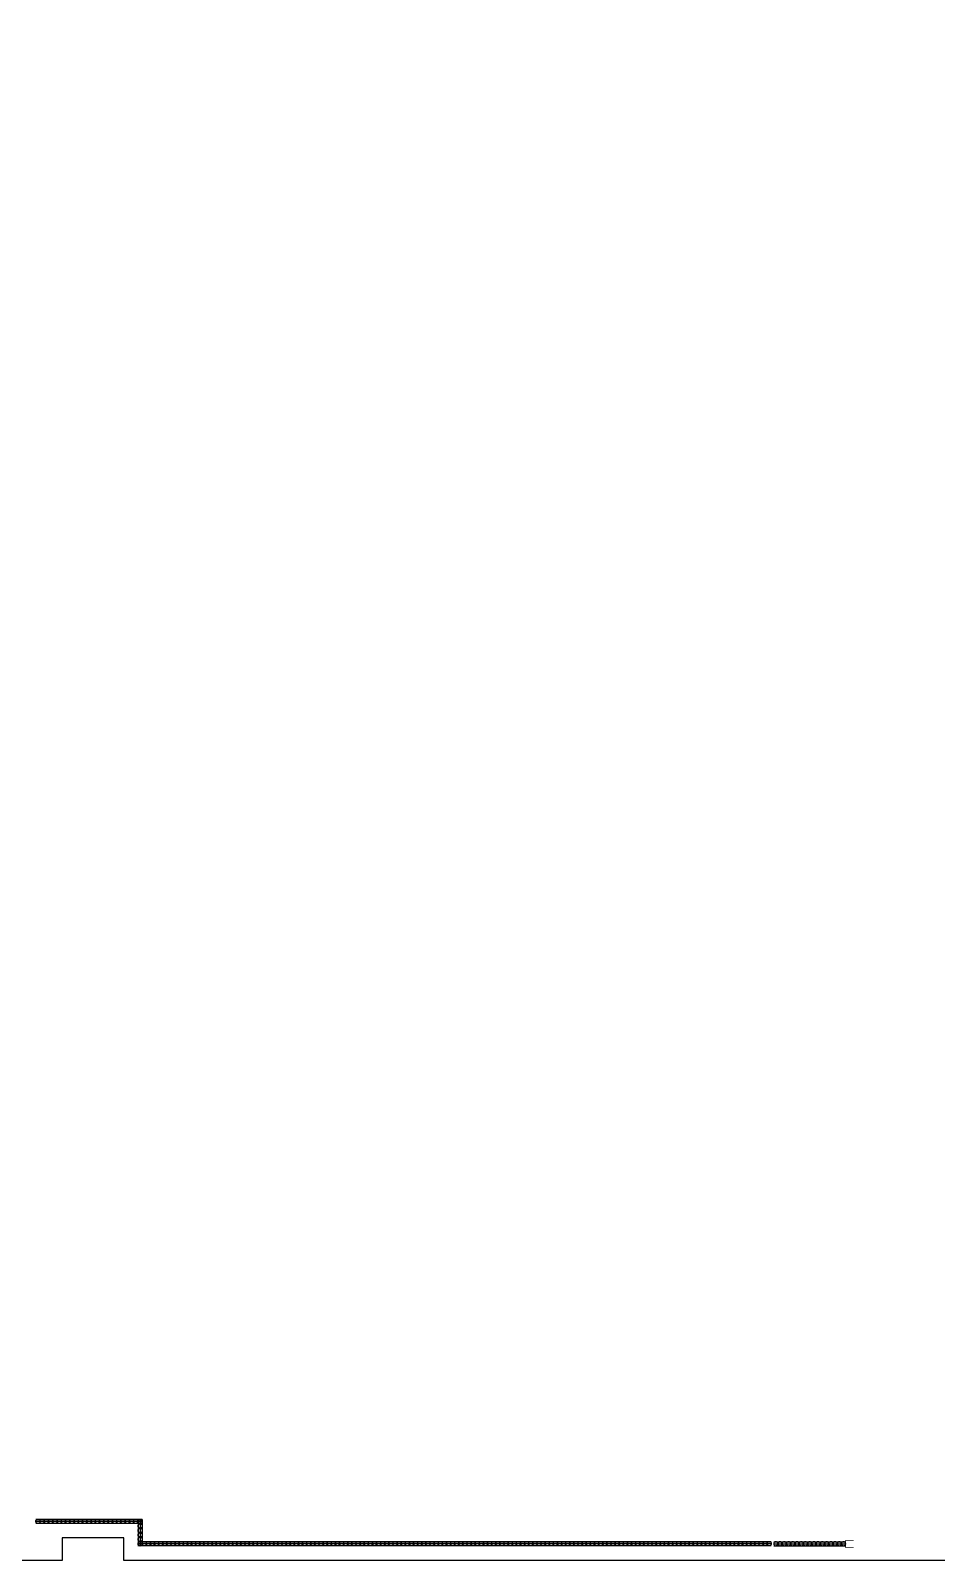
# Model space of a CAD drawing. Extents: x -1313754 to 847533, y 489853 to 941203.
# Drawn here: x -1281927 to -1259830, y 548220 to 585514 of the extents above; entities that cross this region are included whole.
import ezdxf

# ---------------------------------------------------------------- set-up
doc = ezdxf.new("R2010")
doc.units = 0
doc.header["$LTSCALE"] = 1000
doc.header["$MEASUREMENT"] = 0
doc.layers.get('Defpoints').update_dxf_attribs({"color": 210})
for name, color, linetype in [('A-HRAIL', 173, 'Continuous'), ('A-SFCE', 30, 'Continuous'), ('DIM_SYMB', 3, 'Continuous')]:
    doc.layers.add(name, color=color, linetype=linetype)

# ---------------------------------------------------------------- blocks, each defined once
blk = doc.blocks.new('234234werwer')
at = {"layer": 'Defpoints'}
blk.add_lwpolyline([(502400, -274600), (476900, -274600), (476900, -274050), (475400, -274050), (475400, -274600), (442800, -274600), (442800, -255437), (460333, -201400), (460333, -201400), (475400, -201400), (475400, -201950), (476900, -201950), (476900, -201400), (502400, -201400)], dxfattribs=at)
blk = doc.blocks.new('3333')
at = {"layer": 'A-SFCE', "const_width": 20}
blk.add_lwpolyline([(-227064, 766320), (-227064, 766510), (-227244, 766510), (-227244, 766320)], dxfattribs=at)
blk = doc.blocks.new('99平面图例外参$0$$LinePat$圆环')
for points in [[(0, 150), (300, 150)], [(0, 0), (300, 0)], [(0, -150), (300, -150)]]:
    blk.add_lwpolyline(points)
at = {"color": 0}
blk.add_circle((150, 0), 150, dxfattribs=at)
blk = doc.blocks.new('34242343243')
at = {"layer": 'A-HRAIL', "yscale": 0.3333333333333333, "zscale": 0.3333333333333333}
for p, xscale, rotation in [((-281696, 549170), 0.3461333288391431, 180), ((-281593, 549170), 0.3461333288391431, 180), ((-281489, 549170), 0.3461333288391431, 180), ((-281385, 549170), 0.3461333288391431, 180), ((-281281, 549170), 0.3461333288391431, 180), ((-281177, 549170), 0.3461333288391431, 180), ((-281073, 549170), 0.3461333288391431, 180), ((-280969, 549170), 0.3461333288391431, 180), ((-280866, 549170), 0.3461333288391431, 180), ((-280762, 549170), 0.3461333288391431, 180), ((-280658, 549170), 0.3461333288391431, 180), ((-280554, 549170), 0.3461333288391431, 180), ((-280450, 549170), 0.3461333288391431, 180), ((-280346, 549170), 0.3461333288391431, 180), ((-280243, 549170), 0.3461333288391431, 180), ((-280139, 549170), 0.3461333288391431, 180), ((-280035, 549170), 0.3461333288391431, 180), ((-279931, 549170), 0.3461333288391431, 180), ((-279827, 549170), 0.3461333288391431, 180), ((-279723, 549170), 0.3461333288391431, 180), ((-279620, 549170), 0.3461333288391431, 180), ((-279516, 549170), 0.3461333288391431, 180), ((-279412, 549170), 0.3461333288391431, 180), ((-279308, 549170), 0.3461333288391431, 180), ((-279204, 549170), 0.3461333288391431, 180), ((-279254, 549220), 0.3611111227129974, 270), ((-279254, 549112), 0.3611111227129974, 270), ((-279254, 549003), 0.3611111227129974, 270), ((-279254, 548895), 0.3611111227129974, 270), ((-279254, 548787), 0.3611111227129974, 270), ((-279254, 548678), 0.3611111227129974, 270), ((-279204, 548626), 0.3343290048952741, 180.0000000002034), ((-279104, 548626), 0.3343290048952741, 180.0000000002034), ((-279003, 548626), 0.3343290048952741, 180.0000000002034), ((-278903, 548626), 0.3343290048952741, 180.0000000002034), ((-278803, 548626), 0.3343290048952741, 180.0000000002034), ((-278702, 548626), 0.3343290048952741, 180.0000000002034), ((-278602, 548626), 0.3343290048952741, 180.0000000002034), ((-278502, 548626), 0.3343290048952741, 180.0000000002034), ((-278401, 548626), 0.3343290048952741, 180.0000000002034), ((-278301, 548626), 0.3343290048952741, 180.0000000002034), ((-278201, 548626), 0.3343290048952741, 180.0000000002034), ((-278101, 548626), 0.3343290048952741, 180.0000000002034), ((-278000, 548626), 0.3343290048952741, 180.0000000002034), ((-277900, 548626), 0.3343290048952741, 180.0000000002034), ((-277800, 548626), 0.3343290048952741, 180.0000000002034), ((-277699, 548626), 0.3343290048952741, 180.0000000002034), ((-277599, 548626), 0.3343290048952741, 180.0000000002034), ((-277499, 548626), 0.3343290048952741, 180.0000000002034), ((-277399, 548626), 0.3343290048952741, 180.0000000002034), ((-277298, 548626), 0.3343290048952741, 180.0000000002034), ((-277198, 548626), 0.3343290048952741, 180.0000000002034), ((-277098, 548626), 0.3343290048952741, 180.0000000002034), ((-276997, 548626), 0.3343290048952741, 180.0000000002034), ((-276897, 548626), 0.3343290048952741, 180.0000000002034), ((-276797, 548626), 0.3343290048952741, 180.0000000002034), ((-276696, 548626), 0.3343290048952741, 180.0000000002034), ((-276596, 548626), 0.3343290048952741, 180.0000000002034), ((-276496, 548626), 0.3343290048952741, 180.0000000002034), ((-276396, 548626), 0.3343290048952741, 180.0000000002034), ((-276295, 548626), 0.3343290048952741, 180.0000000002034), ((-276195, 548626), 0.3343290048952741, 180.0000000002034), ((-276095, 548626), 0.3343290048952741, 180.0000000002034), ((-275994, 548626), 0.3343290048952741, 180.0000000002034), ((-275894, 548626), 0.3343290048952741, 180.0000000002034), ((-275794, 548626), 0.3343290048952741, 180.0000000002034), ((-275693, 548626), 0.3343290048952741, 180.0000000002034), ((-275593, 548626), 0.3343290048952741, 180.0000000002034), ((-275493, 548626), 0.3343290048952741, 180.0000000002034), ((-275393, 548626), 0.3343290048952741, 180.0000000002034), ((-275292, 548626), 0.3343290048952741, 180.0000000002034), ((-275192, 548626), 0.3343290048952741, 180.0000000002034), ((-275092, 548626), 0.3343290048952741, 180.0000000002034), ((-274991, 548626), 0.3343290048952741, 180.0000000002034), ((-274891, 548626), 0.3343290048952741, 180.0000000002034), ((-274791, 548626), 0.3343290048952741, 180.0000000002034), ((-274690, 548626), 0.3343290048952741, 180.0000000002034), ((-274590, 548626), 0.3343290048952741, 180.0000000002034), ((-274490, 548626), 0.3343290048952741, 180.0000000002034), ((-274390, 548626), 0.3343290048952741, 180.0000000002034), ((-274289, 548626), 0.3343290048952741, 180.0000000002034), ((-274189, 548626), 0.3343290048952741, 180.0000000002034), ((-274089, 548626), 0.3343290048952741, 180.0000000002034), ((-273988, 548626), 0.3343290048952741, 180.0000000002034), ((-273888, 548626), 0.3343290048952741, 180.0000000002034), ((-273788, 548626), 0.3343290048952741, 180.0000000002034), ((-273687, 548626), 0.3343290048952741, 180.0000000002034), ((-273587, 548626), 0.3343290048952741, 180.0000000002034), ((-273487, 548626), 0.3343290048952741, 180.0000000002034), ((-273387, 548626), 0.3343290048952741, 180.0000000002034), ((-273286, 548626), 0.3343290048952741, 180.0000000002034), ((-273186, 548626), 0.3343290048952741, 180.0000000002034), ((-273086, 548626), 0.3343290048952741, 180.0000000002034), ((-272985, 548626), 0.3343290048952741, 180.0000000002034), ((-272885, 548626), 0.3343290048952741, 180.0000000002034), ((-272785, 548626), 0.3343290048952741, 180.0000000002034), ((-272684, 548626), 0.3343290048952741, 180.0000000002034), ((-272584, 548626), 0.3343290048952741, 180.0000000002034), ((-272484, 548626), 0.3343290048952741, 180.0000000002034), ((-272384, 548626), 0.3343290048952741, 180.0000000002034), ((-272283, 548626), 0.3343290048952741, 180.0000000002034), ((-272183, 548626), 0.3343290048952741, 180.0000000002034), ((-272083, 548626), 0.3343290048952741, 180.0000000002034), ((-271982, 548626), 0.3343290048952741, 180.0000000002034), ((-271882, 548626), 0.3343290048952741, 180.0000000002034), ((-271782, 548626), 0.3343290048952741, 180.0000000002034), ((-271681, 548626), 0.3343290048952741, 180.0000000002034), ((-271581, 548626), 0.3343290048952741, 180.0000000002034), ((-271481, 548626), 0.3343290048952741, 180.0000000002034), ((-271381, 548626), 0.3343290048952741, 180.0000000002034), ((-271280, 548626), 0.3343290048952741, 180.0000000002034), ((-271180, 548626), 0.3343290048952741, 180.0000000002034), ((-271080, 548626), 0.3343290048952741, 180.0000000002034), ((-270979, 548626), 0.3343290048952741, 180.0000000002034), ((-270879, 548626), 0.3343290048952741, 180.0000000002034), ((-270779, 548626), 0.3343290048952741, 180.0000000002034), ((-270678, 548626), 0.3343290048952741, 180.0000000002034), ((-270578, 548626), 0.3343290048952741, 180.0000000002034), ((-270478, 548626), 0.3343290048952741, 180.0000000002034), ((-270378, 548626), 0.3343290048952741, 180.0000000002034), ((-270277, 548626), 0.3343290048952741, 180.0000000002034), ((-270177, 548626), 0.3343290048952741, 180.0000000002034), ((-270077, 548626), 0.3343290048952741, 180.0000000002034), ((-269976, 548626), 0.3343290048952741, 180.0000000002034), ((-269876, 548626), 0.3343290048952741, 180.0000000002034), ((-269776, 548626), 0.3343290048952741, 180.0000000002034), ((-269676, 548626), 0.3343290048952741, 180.0000000002034), ((-269575, 548626), 0.3343290048952741, 180.0000000002034), ((-269475, 548626), 0.3343290048952741, 180.0000000002034), ((-269375, 548626), 0.3343290048952741, 180.0000000002034), ((-269274, 548626), 0.3343290048952741, 180.0000000002034), ((-269174, 548626), 0.3343290048952741, 180.0000000002034), ((-269074, 548626), 0.3343290048952741, 180.0000000002034), ((-268973, 548626), 0.3343290048952741, 180.0000000002034), ((-268873, 548626), 0.3343290048952741, 180.0000000002034), ((-268773, 548626), 0.3343290048952741, 180.0000000002034), ((-268673, 548626), 0.3343290048952741, 180.0000000002034), ((-268572, 548626), 0.3343290048952741, 180.0000000002034), ((-268472, 548626), 0.3343290048952741, 180.0000000002034), ((-268372, 548626), 0.3343290048952741, 180.0000000002034), ((-268271, 548626), 0.3343290048952741, 180.0000000002034), ((-268171, 548626), 0.3343290048952741, 180.0000000002034), ((-268071, 548626), 0.3343290048952741, 180.0000000002034), ((-267970, 548626), 0.3343290048952741, 180.0000000002034), ((-267870, 548626), 0.3343290048952741, 180.0000000002034), ((-267770, 548626), 0.3343290048952741, 180.0000000002034), ((-267670, 548626), 0.3343290048952741, 180.0000000002034), ((-267569, 548626), 0.3343290048952741, 180.0000000002034), ((-267469, 548626), 0.3343290048952741, 180.0000000002034), ((-267369, 548626), 0.3343290048952741, 180.0000000002034), ((-267268, 548626), 0.3343290048952741, 180.0000000002034), ((-267168, 548626), 0.3343290048952741, 180.0000000002034), ((-267068, 548626), 0.3343290048952741, 180.0000000002034), ((-266967, 548626), 0.3343290048952741, 180.0000000002034), ((-266867, 548626), 0.3343290048952741, 180.0000000002034), ((-266767, 548626), 0.3343290048952741, 180.0000000002034), ((-266667, 548626), 0.3343290048952741, 180.0000000002034), ((-266566, 548626), 0.3343290048952741, 180.0000000002034), ((-266466, 548626), 0.3343290048952741, 180.0000000002034), ((-266366, 548626), 0.3343290048952741, 180.0000000002034), ((-266265, 548626), 0.3343290048952741, 180.0000000002034), ((-266165, 548626), 0.3343290048952741, 180.0000000002034), ((-266065, 548626), 0.3343290048952741, 180.0000000002034), ((-265964, 548626), 0.3343290048952741, 180.0000000002034), ((-265864, 548626), 0.3343290048952741, 180.0000000002034), ((-265764, 548626), 0.3343290048952741, 180.0000000002034), ((-265664, 548626), 0.3343290048952741, 180.0000000002034), ((-265563, 548626), 0.3343290048952741, 180.0000000002034), ((-265463, 548626), 0.3343290048952741, 180.0000000002034), ((-265363, 548626), 0.3343290048952741, 180.0000000002034), ((-265262, 548626), 0.3343290048952741, 180.0000000002034), ((-265162, 548626), 0.3343290048952741, 180.0000000002034), ((-265062, 548626), 0.3343290048952741, 180.0000000002034), ((-264961, 548626), 0.3343290048952741, 180.0000000002034), ((-264861, 548626), 0.3343290048952741, 180.0000000002034), ((-264761, 548626), 0.3343290048952741, 180.0000000002034), ((-264661, 548626), 0.3343290048952741, 180.0000000002034), ((-264560, 548626), 0.3343290048952741, 180.0000000002034), ((-264460, 548626), 0.3343290048952741, 180.0000000002034), ((-264360, 548626), 0.3343290048952741, 180.0000000002034), ((-264259, 548626), 0.3343290048952741, 180.0000000002034), ((-264159, 548626), 0.3343290048952741, 180.0000000002034), ((-264059, 548626), 0.3343290048952741, 180.0000000002034), ((-263958, 548626), 0.3343290048952741, 180.0000000002034), ((-263858, 548626), 0.3343290048952741, 180.0000000002034), ((-263800, 548626), -0.3444736211542748, 179.9999999997), ((-263697, 548626), -0.3444736211542748, 179.9999999997), ((-263594, 548626), -0.3444736211542748, 179.9999999997), ((-263490, 548626), -0.3444736211542748, 179.9999999997), ((-263387, 548626), -0.3444736211542748, 179.9999999997), ((-263283, 548626), -0.3444736211542748, 179.9999999997), ((-263180, 548626), -0.3444736211542748, 179.9999999997), ((-263077, 548626), -0.3444736211542748, 179.9999999997), ((-262973, 548626), -0.3444736211542748, 179.9999999997), ((-262870, 548626), -0.3444736211542748, 179.9999999997), ((-262767, 548626), -0.3444736211542748, 179.9999999997), ((-262663, 548626), -0.3444736211542748, 179.9999999997), ((-262560, 548626), -0.3444736211542748, 179.9999999997), ((-262457, 548626), -0.3444736211542748, 179.9999999997), ((-262353, 548626), -0.3444736211542748, 179.9999999997), ((-262250, 548626), -0.3444736211542748, 179.9999999997), ((-262147, 548626), -0.3444736211542748, 179.9999999997)]:
    blk.add_blockref('99平面图例外参$0$$LinePat$圆环', p, dxfattribs=dict(at, xscale=xscale, rotation=rotation))
at = {"layer": 'A-SFCE', "xscale": -1.00000000000002, "rotation": 90}
blk.add_blockref('3333', (504467, 321466), dxfattribs=at)

msp = doc.modelspace()

# ---------------------------------------------------------------- block references
msp.add_blockref('234234werwer', (-1756554.3, 822820))
at = {"layer": 'DIM_SYMB'}
msp.add_blockref('34242343243', (-1000000, 0), dxfattribs=at)

doc.saveas('drawing.dxf')
